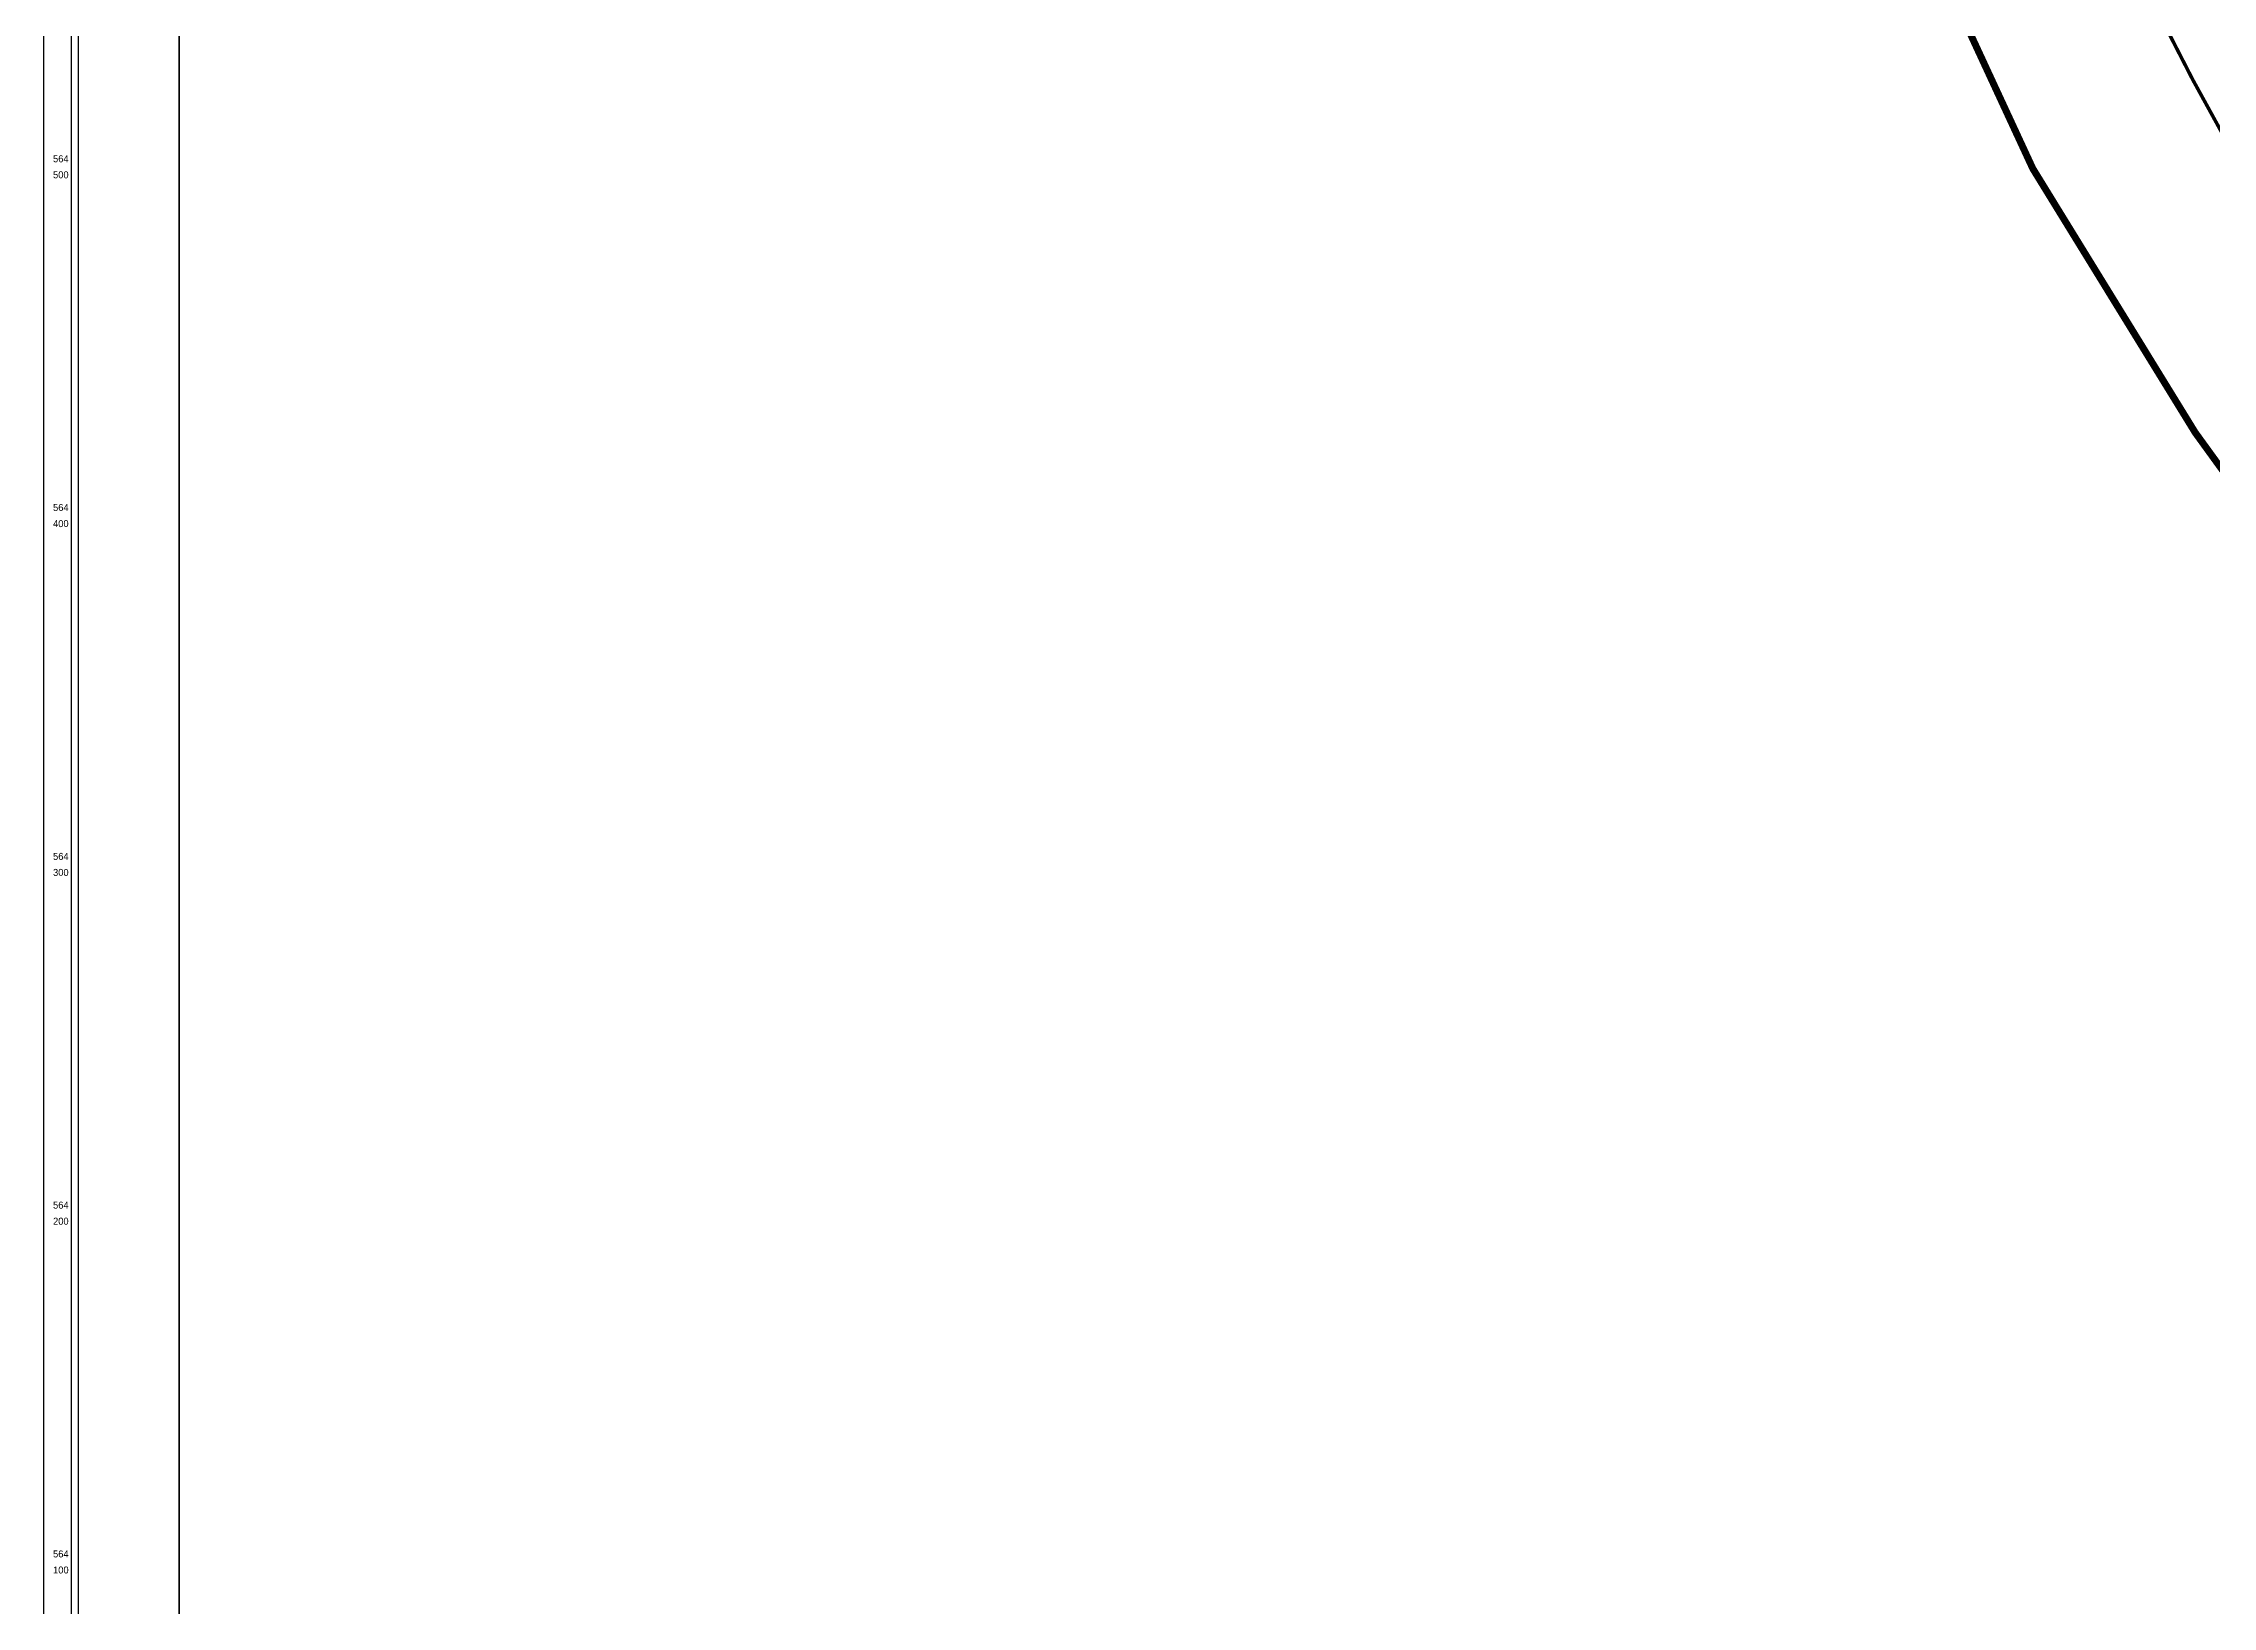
# Model space of a CAD drawing. Header units: metres. Extents: x 196582 to 208442, y 561446 to 572119.
# Drawn here: x 196582 to 197204, y 564088 to 564536 of the extents above; entities that cross this region are included whole.
import ezdxf
from ezdxf.enums import TextEntityAlignment as Align

# ---------------------------------------------------------------- set-up
doc = ezdxf.new("R2010")
doc.units = ezdxf.units.M
doc.header["$MEASUREMENT"] = 0
doc.linetypes.add('Mitham', pattern=[7, 4, -3])
for name, color, linetype in [('C1801_194-02-11-D_2005', 150, 'Mitham'), ('C1802_194-02-11-D_2005', 160, 'Continuous'), ('FRAMEM_BORDER', 251, 'Continuous'), ('FRAMEM_NAME', 251, 'Continuous'), ('M1200', 7, 'Continuous'), ('M1202', 7, 'Continuous'), ('M1300', 7, 'Continuous'), ('M2420', 10, 'Mitham')]:
    doc.layers.add(name, color=color, linetype=linetype)
doc.styles.add('FRAMEM_1', font='txt', dxfattribs={"width": 0.8})
doc.styles.add('TRHEBTXT', font='simpheb')
picture_1 = doc.add_image_def('image1.ecw', size_in_pixel=(118525, 46520))

# ---------------------------------------------------------------- blocks, each defined once
blk = doc.blocks.new('FRAMEM_BORDER')
at = {"layer": 'FRAMEM_BORDER'}
blk.add_lwpolyline([(0, 0), (0, 1), (1, 1), (1, 0)], close=True, dxfattribs=at)
at = {"layer": 'FRAMEM_NAME', "style": 'FRAMEM_1', "width": 0.8}
blk.add_attdef('NUMBER', text='', height=0.2, dxfattribs=at).set_placement((0.5, 0.5), align=Align.MIDDLE)

msp = doc.modelspace()

# ---------------------------------------------------------------- linework, layer by layer
msp.add_lwpolyline([(196620.73, 561796.72), (204890.8, 561796.72), (204890.8, 566043.58), (196620.73, 566043.58)], close=True)
at = {"layer": 'C1801_194-02-11-D_2005', "const_width": 2}
msp.add_lwpolyline([(197834.93, 563548.29), (197807.81, 563603.71), (197747.75, 563700.73), (197695.37, 563777.08), (197294.78, 564291.77), (197198.77, 564424.14), (197152.23, 564499.78), (197124.59, 564559.42), (197096.95, 564629.25), (197028.58, 564825.62), (196854.03, 565339.25), (196803.12, 565432.34), (196750.75, 565493.44), (196698.38, 565538.53), (196637.29, 565573.44), (196591.8, 565592.28)], dxfattribs=at)
at = {"layer": 'C1802_194-02-11-D_2005'}
for points in [[(197834.93, 563548.29), (197807.81, 563603.71), (197747.75, 563700.73), (197695.37, 563777.08), (197294.78, 564291.77), (197198.77, 564424.14), (197152.23, 564499.78), (197124.59, 564559.42), (197096.95, 564629.25), (197028.58, 564825.62), (196854.03, 565339.25), (196803.12, 565432.34), (196750.75, 565493.44), (196698.38, 565538.53), (196637.29, 565573.44), (196591.8, 565592.28)], [(197914.05, 563548.29), (197913.97, 563548.44), (197904.32, 563566.63), (197893.97, 563584.42), (197882.93, 563601.8), (197874.1, 563614.71), (197784.84, 563734.29), (197660.59, 563898.6), (197456.9, 564161.03), (197301.27, 564367.76), (197291.76, 564379.93), (197274.48, 564403.03), (197257.84, 564426.61), (197241.88, 564450.65), (197226.59, 564475.12), (197211.98, 564500), (197198.08, 564525.29), (197184.89, 564550.95), (197172.43, 564576.97), (197170.06, 564582.13), (197144.89, 564646.21), (197072.41, 564855.24), (196978.58, 565126.06), (196958.32, 565196.7)], [(196958.32, 565196.7), (196978.58, 565126.06), (197072.41, 564855.24), (197144.89, 564646.21), (197170.06, 564582.13), (197172.43, 564576.97), (197184.89, 564550.95), (197198.08, 564525.29), (197211.98, 564500), (197226.59, 564475.12), (197241.88, 564450.65), (197257.84, 564426.61), (197274.48, 564403.03), (197291.76, 564379.93), (197301.27, 564367.76), (197456.9, 564161.03), (197660.59, 563898.6), (197784.84, 563734.29), (197874.1, 563614.71), (197882.93, 563601.8), (197893.97, 563584.42), (197904.32, 563566.63), (197913.97, 563548.44), (197914.05, 563548.29)]]:
    msp.add_lwpolyline(points, dxfattribs=at)
at = {"layer": 'M1200'}
msp.add_lwpolyline([(196591.8, 563548.29), (204032.4, 563548.29), (204032.4, 565786.08), (196591.8, 565786.08), (196591.8, 563548.29)], close=True, dxfattribs=at)
at = {"layer": 'M1300'}
msp.add_lwpolyline([(196581.8, 563538.29), (204042.4, 563538.29), (204042.4, 565796.08), (196581.8, 565796.08), (196581.8, 563538.29)], close=True, dxfattribs=at)
at = {"layer": 'M2420', "const_width": 1}
msp.add_lwpolyline([(196958.32, 565196.7), (196978.58, 565126.06), (197072.41, 564855.24), (197144.89, 564646.21), (197170.06, 564582.13), (197172.43, 564576.97), (197184.89, 564550.95), (197198.08, 564525.29), (197211.98, 564500), (197226.59, 564475.12), (197241.88, 564450.65), (197257.84, 564426.61), (197274.48, 564403.03), (197291.76, 564379.93), (197301.27, 564367.76), (197456.9, 564161.03), (197660.59, 563898.6), (197784.84, 563734.29), (197874.1, 563614.71), (197882.93, 563601.8), (197893.97, 563584.42), (197904.32, 563566.63), (197913.97, 563548.44), (197914.05, 563548.29)], dxfattribs=at)

# ---------------------------------------------------------------- block references
at = {"layer": 'FRAMEM_BORDER', "xscale": 8270.07354543102, "yscale": 4246.860437281429}
msp.add_blockref('FRAMEM_BORDER', (196620.73, 561796.72), dxfattribs=at)

# ---------------------------------------------------------------- texts
at = {"layer": 'M1202', "style": 'TRHEBTXT'}
for p in [(196586.8, 564501), (196586.8, 564401), (196586.8, 564301), (196586.8, 564201), (196586.8, 564101)]:
    msp.add_text('564', height=2, dxfattribs=at).set_placement(p, align=Align.BOTTOM_CENTER)
for s, p in [('500', (196586.8, 564499)), ('400', (196586.8, 564399)), ('300', (196586.8, 564299)), ('200', (196586.8, 564199)), ('100', (196586.8, 564099))]:
    msp.add_text(s, height=2, dxfattribs=at).set_placement(p, align=Align.TOP_CENTER)

# ---------------------------------------------------------------- pictures from other files: only their frames are drawn
image = msp.add_image(picture_1, insert=(196589.83, 561446.34), size_in_units=(11852.5, 4652))
image.dxf.flags = 7

doc.saveas('drawing.dxf')
